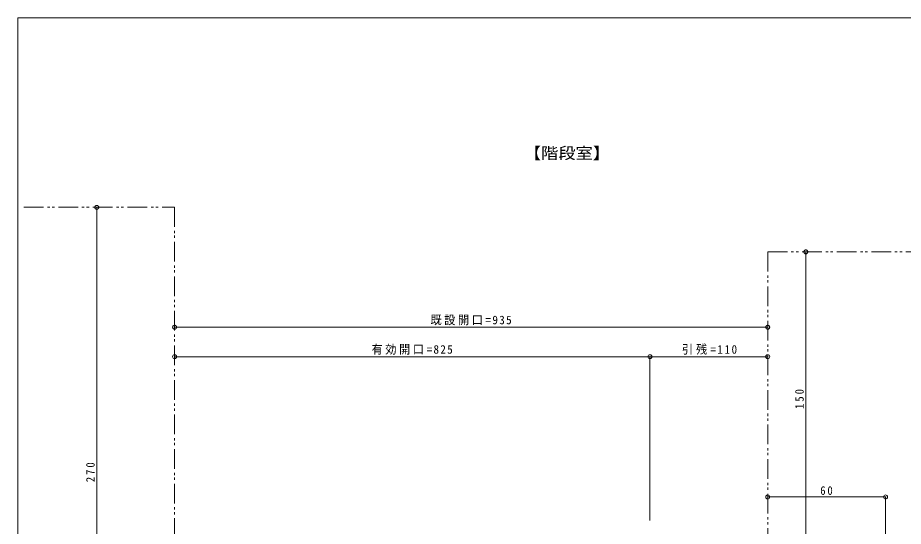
# Model space of a CAD drawing. Units: millimetres at full size, sheet at 1:2. Extents: x -822 to 1661, y -1160 to -613.
# Drawn here: x 17.6 to 468.6, y -872.5 to -613.4 of the extents above; entities that cross this region are included whole.
import ezdxf
from ezdxf.enums import TextEntityAlignment as Align

# ---------------------------------------------------------------- set-up
doc = ezdxf.new("R2010")
doc.units = ezdxf.units.MM
doc.header["$LTSCALE"] = 2
doc.header["$PDMODE"] = 32
doc.header["$PDSIZE"] = 2
doc.linetypes.add('DOUBLE_CHAIN1', pattern=[8.8, 5, -1, 0.6, -0.6, 0.6, -1])
for name, color, linetype, lineweight in [('2-0_0', 2, 'DOUBLE_CHAIN1', 15), ('2-2_22_配置点', 7, 'Continuous', 18), ('2-D', 7, 'Continuous', 15), ('F-E', 5, 'Continuous', 9)]:
    doc.layers.add(name, color=color, linetype=linetype, lineweight=lineweight)
doc.styles.add('ＭＳ ゴシック', font='')
doc.styles.get('ＭＳ ゴシック').set_extended_font_data('MS Gothic')

msp = doc.modelspace()

# ---------------------------------------------------------------- linework, layer by layer
at = {"layer": '2-0_0'}
for p, q in [((20.669, -710.025), (97.47, -710.025)), ((97.47, -710.025), (97.47, -980.025)), ((399.576, -732.726), (399.576, -882.726)), ((399.576, -732.726), (588.061, -732.726))]:
    msp.add_line(p, q, dxfattribs=at)
at = {"layer": '2-0_0', "color": 3, "linetype": 'Continuous', "lineweight": 9}
for p, q in [((57.838, -980.025), (57.838, -710.025)), ((418.977, -882.726), (418.977, -732.726)), ((97.47, -771.111), (399.576, -771.111))]:
    msp.add_line(p, q, dxfattribs=at)
at = {"layer": '2-0_0', "color": 5}
for p in [(57.838, -710.025), (418.977, -732.726), (97.47, -771.111), (399.576, -771.111)]:
    msp.add_point(p, dxfattribs=at)
at = {"layer": '2-2_22_配置点', "color": 3, "lineweight": 9}
for p, q in [((97.47, -786.111), (339.576, -786.111)), ((339.576, -786.111), (399.576, -786.111)), ((339.576, -786.111), (339.576, -869.503)), ((399.576, -857.559), (459.576, -857.559)), ((459.576, -857.559), (459.576, -887.622))]:
    msp.add_line(p, q, dxfattribs=at)
at = {"layer": '2-2_22_配置点', "color": 5}
for p in [(97.47, -786.111), (339.576, -786.111), (399.576, -786.111), (399.576, -857.559), (459.576, -857.559)]:
    msp.add_point(p, dxfattribs=at)
at = {"layer": 'F-E'}
for p, q in [((17.557, -1159.774), (17.557, -613.449)), ((17.557, -613.449), (801.557, -613.449))]:
    msp.add_line(p, q, dxfattribs=at)

# ---------------------------------------------------------------- texts
at = {"layer": '2-0_0', "color": 7, "insert": (227.773, -770.111), "char_height": 4.399, "attachment_point": 7, "style": 'ＭＳ ゴシック'}
msp.add_mtext('\\T1.23;\\W0.95;既設開口=935', dxfattribs=at)
at = {"layer": '2-0_0', "color": 7, "char_height": 4.399, "attachment_point": 7, "rotation": 90, "style": 'ＭＳ ゴシック'}
for s, insert in [('\\T1.38;\\W0.9;150', (417.977, -812.726)), ('\\T1.38;\\W0.9;270', (56.838, -850.025))]:
    msp.add_mtext(s, dxfattribs=dict(at, insert=insert))
at = {"layer": '2-2_22_配置点', "char_height": 4.399, "attachment_point": 7, "style": 'ＭＳ ゴシック'}
for s, insert in [('\\T1.23;\\W0.95;有効開口=825', (197.773, -785.111)), ('\\T1.27;\\W0.95;引残=110', (355.826, -785.111)), ('\\T1.36;\\W0.9;60', (426.326, -856.559))]:
    msp.add_mtext(s, dxfattribs=dict(at, insert=insert))
at = {"layer": '2-D', "style": 'ＭＳ ゴシック', "width": 1.1}
msp.add_text('【階段室】', height=5.865, dxfattribs=at).set_placement((275.287, -687.108), align=Align.BOTTOM_LEFT)

doc.saveas('drawing.dxf')
